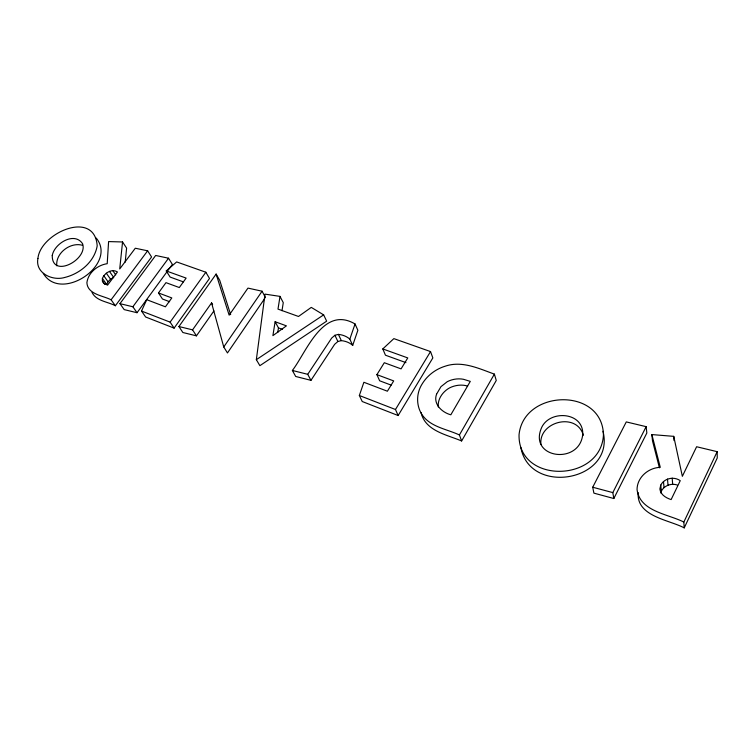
<?xml version="1.0" encoding="UTF-8"?>
<svg xmlns="http://www.w3.org/2000/svg" width="755" height="755" viewBox="0 0 755 755"><rect width="100%" height="100%" fill="white"/><g stroke="black" fill="none" stroke-linecap="round" stroke-linejoin="round"><path stroke-width="1.13" d="M102.397 280.992L102.406 278.444C104.53 272.942 111.985 268.289 117.431 271.989L107.54 285.163L103.595 283.106L102.397 280.992L104.832 284.409M125.179 262.136L126.604 248.102L122.555 241.968L108.597 241.581L107.21 263.693C97.546 265.08 88.156 272.697 86.891 282.71C87.618 294.525 103.086 295.554 111.098 299.801L115.373 305.747L151.576 256.974L147.631 250.811L135.296 248.225L119.724 268.95L122.555 241.968M638.211 492.581C636.04 516.448 669.44 519.865 684.219 527.887L717.25 457.974L717.174 451.669L696.61 446.743L682.35 476.32L673.734 436.352L651.867 434.578L652.509 440.882L659.417 467.845M280.011 296.385L277.991 309.106L298.489 316.468L311.277 307.389L323.65 314.873L326.66 321.168L259.88 365.675L256.341 359.682L265.014 294.129L280.011 296.385L283.267 302.661L282.002 310.72M277.736 332.521L278.463 327.897L275.122 321.724L286.419 325.858L272.895 335.645L275.122 321.724M660.899 493.062L661.342 491.109L660.767 485.087C664.353 478.141 673.988 476.197 680.246 480.68L671.129 499.584C666.042 497.97 660.616 494.789 659.87 489.013L660.767 485.087M352.708 345.375L357.87 330.284L355.048 323.97C322.98 305.095 306.388 352.302 292.374 370.46L295.696 376.471L310.956 380.341L334.673 344.289L337.891 341.505L341.354 340.637A24.066 19.3 -26.2 0 1 352.708 345.375L349.829 339.127A24.245 19.356 -26.2 0 0 338.4 334.389L334.918 335.277L331.671 338.07L307.729 374.32L310.956 380.341M359.342 395.507L363.882 382.275L387.391 391.213L393.695 380.916L376.905 374.64L384.304 362.721L401.075 368.874L407.775 357.927L382.794 348.933L393.855 338.618L430.529 351.575L432.851 357.908L398.14 415.533L362.249 401.528L359.342 395.507L395.478 409.512L398.14 415.533M349.829 339.127L355.048 323.97M141.506 311.041L146.744 299.707L165.411 306.804L171.81 297.932L158.484 292.949L165.977 282.653L179.312 287.542L186.126 278.095L166.251 270.941L176.651 261.919L205.841 272.225L209.503 278.444L174.112 328.123L145.639 317.006L141.506 311.041L170.12 322.14L174.112 328.123M684.219 527.887L683.841 522.064L717.174 451.669M613.824 498.517L612.824 492.609L646.148 426.66L626.282 421.913L592.722 487.23L593.892 493.138L613.824 498.517L646.837 433.002L646.148 426.66M109.466 271.394L113.675 277.415L110.551 279.218L108.059 281.757L106.672 284.437L102.406 278.444M461.626 440.967L496.262 380.473L494.383 374.121C478.821 368.525 461.918 360.399 445.129 366.222C435.578 369.176 427.245 375.509 422.073 384.078C416.316 393.157 416.043 405.133 421.781 414.287C430.086 427.056 446.667 428.953 459.418 434.974L461.626 440.967C446.941 434.729 425.244 431.03 421.054 412.56M459.418 434.974L494.383 374.121M395.478 409.512L430.529 351.575M264.769 298.442L227.463 352.953L223.744 346.97L211.57 302.897L192.572 329.859L196.451 335.852L213.92 310.937M223.744 346.97L262.079 291.213L247.951 288.099L229.152 315.175L216.119 274.065L178.926 326.528L182.87 332.511L196.451 335.852M170.12 322.14L205.841 272.225M137.032 312.721L172.376 264.401L168.535 258.219L155.662 255.464L119.951 303.652L124.179 309.607L137.032 312.721L132.861 306.766L119.951 303.652M132.861 306.766L168.535 258.219M111.098 299.801L147.631 250.811M661.342 491.109C664.315 485.503 671.346 482.945 677.282 485.021M256.341 359.682L323.65 314.873M82.219 245.224C70.234 241.94 55.426 253.161 56.785 265.798M178.926 326.528L192.572 329.859M292.374 370.46L307.729 374.32M592.722 487.23L612.824 492.609M467.619 386.116L465.599 385.55A21.82 18.384 -18 0 0 449.527 387.91C442.855 391.59 437.381 399.102 438.306 406.983M183.323 281.86L170.13 277.076L166.251 270.941M405.954 362.636L385.456 355.199L382.794 348.933M278.463 327.897L282.549 329.406M169.611 301.698L162.467 299.008L158.484 292.949M391.118 385.107L379.652 380.784L376.905 374.64M683.841 522.064C668.288 514.051 639.608 511.512 637.05 489.448C637.192 477.207 648.46 467.732 660.276 467.336L651.867 434.578M115.373 305.747C107.786 301.651 96.196 301.122 92.016 292.402M96.244 238.07C117.912 264.694 60.655 302.963 43.299 273.367M103.812 275.745L108.059 281.757M106.332 273.206L110.551 279.218M112.721 270.554L115.713 274.867M211.57 302.897L212.627 304.642M216.119 274.065L219.724 280.294L230.653 314.646M262.079 291.213L265.439 297.47M582.388 432.539C573.526 412.428 538.419 422.687 540.939 444.506M334.918 335.277L337.891 341.505M338.4 334.389L341.354 340.637M603 431.284C615.457 481.029 529.868 496.346 520.865 447.517M582.803 433.408L583.134 435.531M663.475 481.492L664.023 487.541M667.495 479.066L668.015 485.135M672.186 478.104L672.658 484.191M673.734 436.352L674.036 440.571M37.929 258.455C34.975 273.14 52.51 281.162 64.685 277.481C79.917 273.772 94.45 261.843 97.197 245.856C94.658 209.022 40.242 233.106 37.929 258.455M52.246 255.558C52.019 278.906 88.231 259.493 82.569 243.714C74.377 231.2 54.237 243.601 52.246 255.558M603.453 434.852C601.093 482.549 517.798 484.446 519.053 434.691C523.564 389.353 602.301 386.805 603.453 434.852M436.579 394.167C432.841 403.953 442.034 412.485 450.829 414.797L470.289 381.388L463.485 379.284A21.989 18.469 -18.1 0 0 447.29 381.671L440.958 386.664L436.579 394.167M582.718 434.644C579.359 465.476 527.603 458.389 541.779 427.217C550.376 409.474 583.992 412.079 582.718 434.644"/></g></svg>
